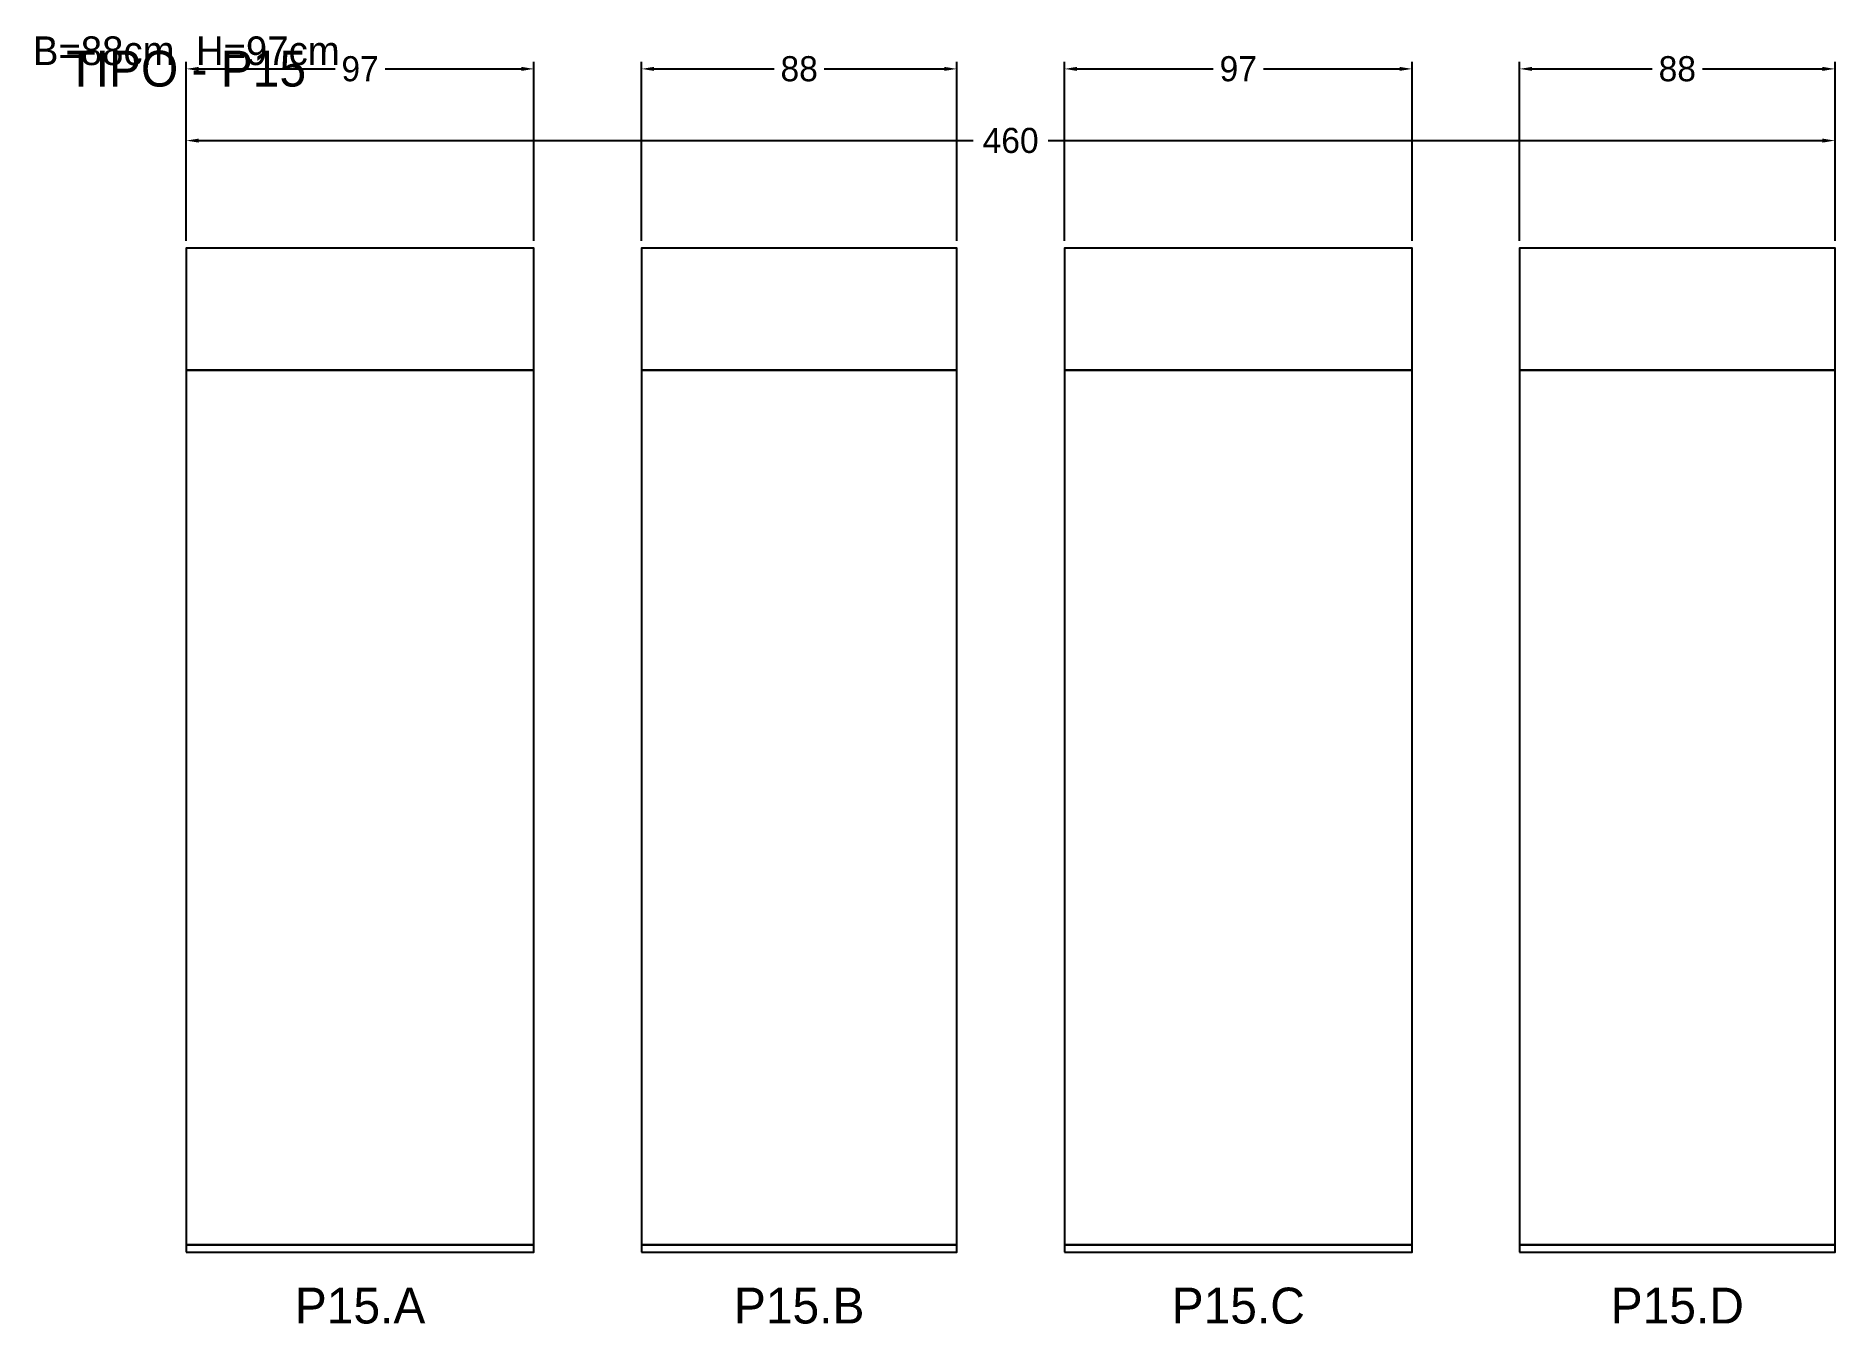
# Model space of a CAD drawing. Header units: metres. Extents: x -42 to 460, y -20 to 339.
import ezdxf

# ---------------------------------------------------------------- set-up
doc = ezdxf.new("R2010")
doc.units = ezdxf.units.M
for name, color, linetype in [('COTA', 3, 'Continuous'), ('Cota Secao (2x)', 3, 'Continuous'), ('NOMENCLATURA', 1, 'Continuous'), ('Paineis', 7, 'Continuous'), ('Texto Secao', 2, 'Continuous')]:
    doc.layers.add(name, color=color, linetype=linetype)
doc.dimstyles.new('COTA', dxfattribs={"dimtxt": 7, "dimasz": 3.5, "dimexe": 2, "dimexo": 2, "dimgap": 1.5, "dimtad": 1, "dimdec": 1, "dimcen": 2.5, "dimclrd": 3, "dimclre": 3, "dimclrt": 3, "dimazin": 3, "dimtfac": 1, "dimtmove": 0, "dimatfit": 3})

# ---------------------------------------------------------------- blocks, each defined once
blk = doc.blocks.new('_CLOSEDFILLED')
at = {"color": 0, "linetype": 'BYBLOCK'}
blk.add_solid([(-1, 0.16), (0, 0), (-1, -0.16)], dxfattribs=at)
blk = doc.blocks.new('*D1')
at = {"color": 3}
for p, q in [((0, 282), (0, 312)), ((460, 282), (460, 312)), ((3.5, 310), (219.5, 310)), ((240.5, 310), (456.5, 310))]:
    blk.add_line(p, q, dxfattribs=at)
at = {"layer": 'Defpoints'}
for p in [(0, 310), (0, 280), (460, 280)]:
    blk.add_point(p, dxfattribs=at)
at = {"layer": 'COTA', "color": 3, "xscale": 3.5, "yscale": 3.5, "rotation": 180}
blk.add_blockref('_CLOSEDFILLED', (0, 310), dxfattribs=at)
at = {"layer": 'COTA', "color": 3, "xscale": 3.5, "yscale": 3.5}
blk.add_blockref('_CLOSEDFILLED', (460, 310), dxfattribs=at)
at = {"layer": 'COTA', "color": 3, "insert": (230, 310), "char_height": 7, "attachment_point": 5}
blk.add_mtext('460', dxfattribs=at)
blk = doc.blocks.new('*D2')
at = {"color": 3}
for p, q in [((0, 282), (0, 332)), ((97, 282), (97, 332)), ((3.5, 330), (41.5, 330)), ((55.5, 330), (93.5, 330))]:
    blk.add_line(p, q, dxfattribs=at)
at = {"layer": 'Defpoints'}
for p in [(0, 330), (0, 280), (97, 280)]:
    blk.add_point(p, dxfattribs=at)
at = {"layer": 'COTA', "color": 3, "xscale": 3.5, "yscale": 3.5, "rotation": 180}
blk.add_blockref('_CLOSEDFILLED', (0, 330), dxfattribs=at)
at = {"layer": 'COTA', "color": 3, "xscale": 3.5, "yscale": 3.5}
blk.add_blockref('_CLOSEDFILLED', (97, 330), dxfattribs=at)
at = {"layer": 'COTA', "color": 3, "insert": (48.5, 330), "char_height": 7, "attachment_point": 5}
blk.add_mtext('97', dxfattribs=at)
blk = doc.blocks.new('*D3')
at = {"color": 3}
for p, q in [((127, 282), (127, 332)), ((215, 282), (215, 332)), ((130.5, 330), (164, 330)), ((178, 330), (211.5, 330))]:
    blk.add_line(p, q, dxfattribs=at)
at = {"layer": 'Defpoints'}
for p in [(127, 330), (127, 280), (215, 280)]:
    blk.add_point(p, dxfattribs=at)
at = {"layer": 'COTA', "color": 3, "xscale": 3.5, "yscale": 3.5, "rotation": 180}
blk.add_blockref('_CLOSEDFILLED', (127, 330), dxfattribs=at)
at = {"layer": 'COTA', "color": 3, "xscale": 3.5, "yscale": 3.5}
blk.add_blockref('_CLOSEDFILLED', (215, 330), dxfattribs=at)
at = {"layer": 'COTA', "color": 3, "insert": (171, 330), "char_height": 7, "attachment_point": 5}
blk.add_mtext('88', dxfattribs=at)
blk = doc.blocks.new('*D4')
at = {"color": 3}
for p, q in [((245, 282), (245, 332)), ((342, 282), (342, 332)), ((248.5, 330), (286.5, 330)), ((300.5, 330), (338.5, 330))]:
    blk.add_line(p, q, dxfattribs=at)
at = {"layer": 'Defpoints'}
for p in [(245, 330), (245, 280), (342, 280)]:
    blk.add_point(p, dxfattribs=at)
at = {"layer": 'COTA', "color": 3, "xscale": 3.5, "yscale": 3.5, "rotation": 180}
blk.add_blockref('_CLOSEDFILLED', (245, 330), dxfattribs=at)
at = {"layer": 'COTA', "color": 3, "xscale": 3.5, "yscale": 3.5}
blk.add_blockref('_CLOSEDFILLED', (342, 330), dxfattribs=at)
at = {"layer": 'COTA', "color": 3, "insert": (293.5, 330), "char_height": 7, "attachment_point": 5}
blk.add_mtext('97', dxfattribs=at)
blk = doc.blocks.new('*D5')
at = {"color": 3}
for p, q in [((372, 282), (372, 332)), ((460, 282), (460, 332)), ((375.5, 330), (409, 330)), ((423, 330), (456.5, 330))]:
    blk.add_line(p, q, dxfattribs=at)
at = {"layer": 'Defpoints'}
for p in [(372, 330), (372, 280), (460, 280)]:
    blk.add_point(p, dxfattribs=at)
at = {"layer": 'COTA', "color": 3, "xscale": 3.5, "yscale": 3.5, "rotation": 180}
blk.add_blockref('_CLOSEDFILLED', (372, 330), dxfattribs=at)
at = {"layer": 'COTA', "color": 3, "xscale": 3.5, "yscale": 3.5}
blk.add_blockref('_CLOSEDFILLED', (460, 330), dxfattribs=at)
at = {"layer": 'COTA', "color": 3, "insert": (416, 330), "char_height": 7, "attachment_point": 5}
blk.add_mtext('88', dxfattribs=at)

msp = doc.modelspace()

# ---------------------------------------------------------------- linework, layer by layer
at = {"layer": 'Paineis'}
for points in [[(0, 246), (97, 246), (97, 280), (0, 280)], [(127, 246), (215, 246), (215, 280), (127, 280)], [(245, 246), (342, 246), (342, 280), (245, 280)], [(372, 246), (460, 246), (460, 280), (372, 280)], [(0, 2), (97, 2), (97, 246), (0, 246)], [(127, 2), (215, 2), (215, 246), (127, 246)], [(245, 2), (342, 2), (342, 246), (245, 246)], [(372, 2), (460, 2), (460, 246), (372, 246)], [(0, 0), (97, 0), (97, 2), (0, 2)], [(127, 0), (215, 0), (215, 2), (127, 2)], [(245, 0), (342, 0), (342, 2), (245, 2)], [(372, 0), (460, 0), (460, 2), (372, 2)]]:
    msp.add_lwpolyline(points, close=True, dxfattribs=at)

# ---------------------------------------------------------------- texts
at = {"layer": 'Cota Secao (2x)', "insert": (0, 335), "char_height": 8, "width": 480, "attachment_point": 5}
msp.add_mtext('B=88cm  H=97cm', dxfattribs=at)
at = {"layer": 'NOMENCLATURA', "insert": (0, 330), "char_height": 10, "width": 300, "attachment_point": 5}
msp.add_mtext('TIPO - P15', dxfattribs=at)
at = {"layer": 'Texto Secao', "char_height": 10, "attachment_point": 5}
for s, insert, width in [('P15.A', (48.5, -15), 117), ('P15.B', (171, -15), 108), ('P15.C', (293.5, -15), 117), ('P15.D', (416, -15), 108)]:
    msp.add_mtext(s, dxfattribs=dict(at, insert=insert, width=width))

# ---------------------------------------------------------------- dimensions: what is measured, and where the dimension line sits
at = {"layer": 'COTA'}
for base, p1, p2, picture, middle in [((0, 330), (0, 280), (97, 280), '*D2', (48.5, 330)), ((127, 330), (127, 280), (215, 280), '*D3', (171, 330)), ((245, 330), (245, 280), (342, 280), '*D4', (293.5, 330)), ((372, 330), (372, 280), (460, 280), '*D5', (416, 330)), ((0, 310), (0, 280), (460, 280), '*D1', (230, 310))]:
    dim = msp.add_linear_dim(base=base, p1=p1, p2=p2, dimstyle='COTA', dxfattribs=at)
    dim.commit()
    dim.dimension.update_dxf_attribs({"geometry": picture, "text_midpoint": middle})

doc.saveas('drawing.dxf')
